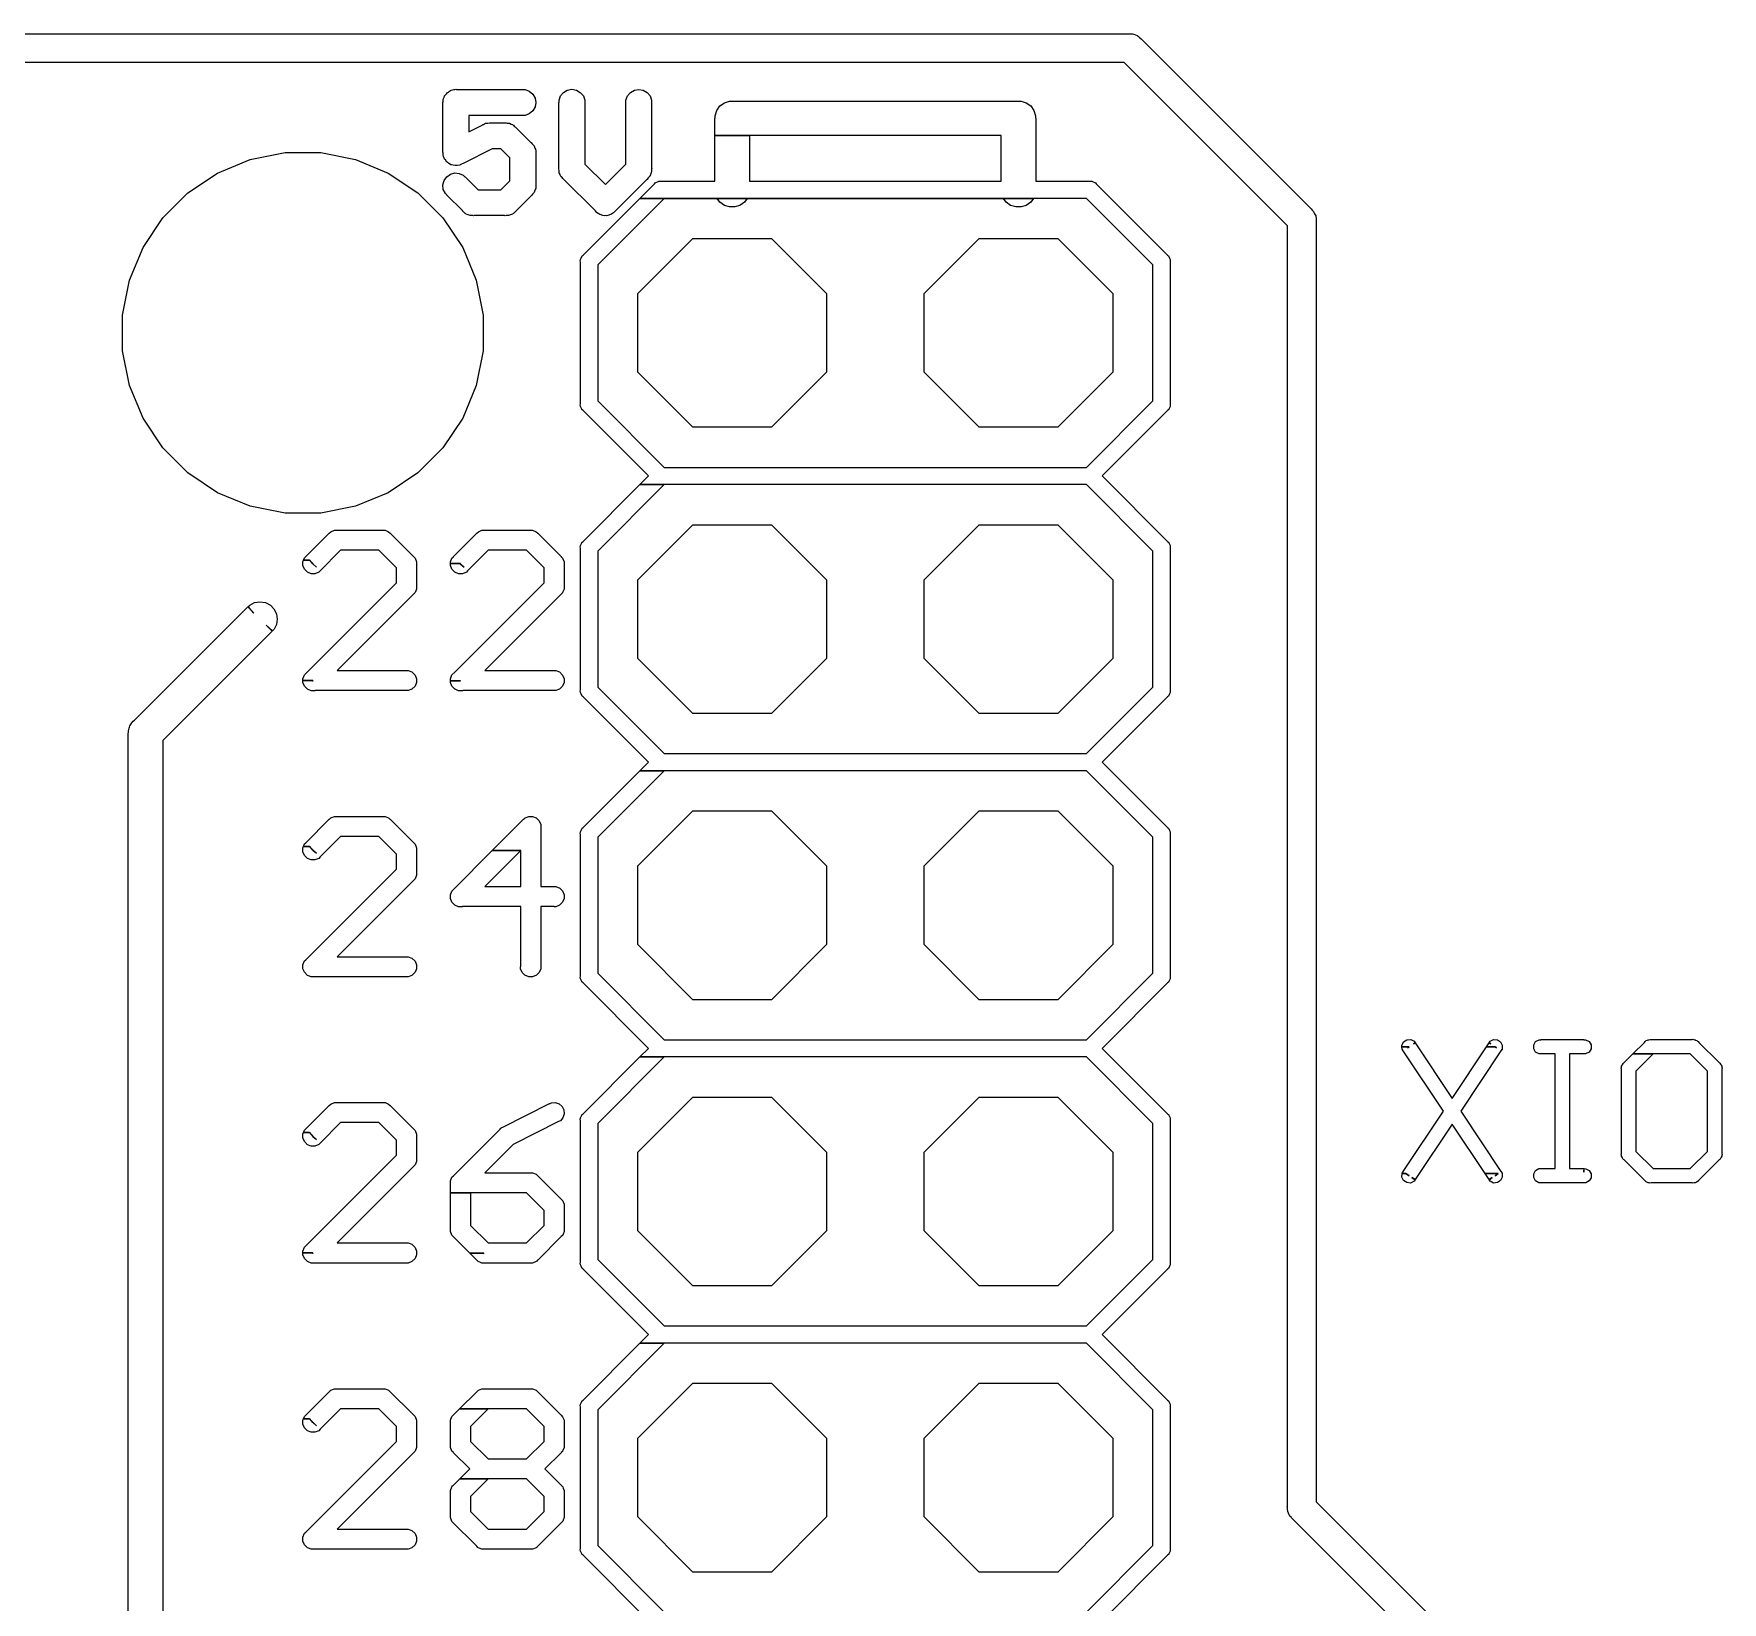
# Model space of a CAD drawing. Extents: x -6 to 103, y 0 to 58.
# Drawn here: x 87.78 to 102.77, y 39.53 to 53.45 of the extents above; entities that cross this region are included whole.
import ezdxf

# ---------------------------------------------------------------- set-up
doc = ezdxf.new("R2010")
doc.units = 0
doc.layers.add('L2D0', color=1, linetype='CONTINUOUS')

msp = doc.modelspace()

# ---------------------------------------------------------------- linework, layer by layer
at = {"layer": 'L2D0'}
for points in [[(0.999, 53.454), (97.496, 53.454), (97.501, 53.455), (97.51, 53.454), (97.51, 53.455), (97.532, 53.455), (97.543, 53.451), (97.544, 53.45), (97.575, 53.439), (97.58, 53.435), (97.584, 53.433), (97.592, 53.424), (97.61, 53.41), (97.614, 53.403), (99.111, 51.906), (99.118, 51.902), (99.128, 51.888), (99.139, 51.878), (99.143, 51.87), (99.146, 51.866), (99.149, 51.858), (99.159, 51.838), (99.16, 51.83), (99.162, 51.824), (99.162, 51.803), (99.163, 51.792), (99.161, 51.785), (99.161, 40.426), (101.651, 37.936)], [(101.447, 5.12), (101.447, 37.78), (98.953, 40.274), (98.951, 40.275), (98.946, 40.281), (98.944, 40.283), (98.942, 40.286), (98.93, 40.298), (98.927, 40.304), (98.923, 40.309), (98.917, 40.326), (98.91, 40.34), (98.91, 40.345), (98.907, 40.352), (98.907, 40.374), (98.906, 40.385), (98.907, 40.388), (98.907, 51.75), (97.457, 53.2), (0.262, 53.2)], [(97.123, 39.446), (97.714, 40.037), (97.714, 41.243), (97.123, 41.834), (93.161, 41.834), (93.237, 41.91), (92.656, 42.491), (92.648, 42.497), (92.646, 42.501), (92.644, 42.503), (92.639, 42.516), (92.634, 42.528), (92.634, 42.531), (92.632, 42.537), (92.634, 42.554), (92.634, 43.806), (92.632, 43.823), (92.634, 43.829), (92.634, 43.832), (92.639, 43.844), (92.644, 43.857), (92.646, 43.859), (92.648, 43.863), (92.656, 43.869), (93.161, 44.374), (93.377, 44.374), (92.786, 43.783), (92.786, 42.577), (93.377, 41.986), (97.123, 41.986), (97.714, 42.577), (97.714, 43.783), (97.123, 44.374), (93.161, 44.374), (93.237, 44.45), (92.656, 45.031), (92.648, 45.037), (92.646, 45.041), (92.644, 45.043), (92.639, 45.056), (92.634, 45.068), (92.634, 45.071), (92.632, 45.077), (92.634, 45.094), (92.634, 46.346), (92.632, 46.363), (92.634, 46.369), (92.634, 46.372), (92.639, 46.384), (92.644, 46.397), (92.646, 46.399), (92.648, 46.403), (92.656, 46.409), (93.161, 46.914), (93.377, 46.914), (92.786, 46.323), (92.786, 45.117), (93.377, 44.526), (97.123, 44.526), (97.714, 45.117), (97.714, 46.323), (97.123, 46.914), (93.161, 46.914), (93.237, 46.99), (92.656, 47.571), (92.648, 47.577), (92.646, 47.581), (92.644, 47.583), (92.639, 47.596), (92.634, 47.608), (92.634, 47.611), (92.632, 47.617), (92.634, 47.634), (92.634, 48.886), (92.632, 48.903), (92.634, 48.909), (92.634, 48.912), (92.639, 48.924), (92.644, 48.937), (92.646, 48.939), (92.648, 48.943), (92.656, 48.949), (93.161, 49.454), (93.377, 49.454), (92.786, 48.863), (92.786, 47.657), (93.377, 47.066), (97.123, 47.066), (97.714, 47.657), (97.714, 48.863), (97.123, 49.454), (93.161, 49.454), (93.237, 49.53), (92.656, 50.111), (92.648, 50.117), (92.646, 50.121), (92.644, 50.123), (92.639, 50.136), (92.634, 50.148), (92.634, 50.151), (92.632, 50.157), (92.634, 50.174), (92.634, 51.426), (92.632, 51.443), (92.634, 51.449), (92.634, 51.452), (92.639, 51.464), (92.644, 51.477), (92.646, 51.479), (92.648, 51.483), (92.656, 51.489), (93.161, 51.994), (96.653, 51.994), (96.63, 51.96), (96.589, 51.932), (96.543, 51.918), (96.497, 51.918), (96.451, 51.932), (96.41, 51.96), (96.387, 51.994), (94.113, 51.994), (94.09, 51.96), (94.049, 51.932), (94.003, 51.918), (93.957, 51.918), (93.911, 51.932), (93.87, 51.96), (93.847, 51.994), (93.377, 51.994), (92.786, 51.403), (92.786, 50.197), (93.377, 49.606), (97.123, 49.606), (97.714, 50.197), (97.714, 51.403), (97.123, 51.994), (93.161, 51.994), (93.291, 52.124), (93.297, 52.132), (93.301, 52.134), (93.303, 52.136), (93.316, 52.141), (93.328, 52.146), (93.331, 52.146), (93.337, 52.148), (93.354, 52.146), (93.827, 52.146), (93.827, 52.552), (94.133, 52.552), (94.133, 52.146), (96.367, 52.146), (96.367, 52.552), (93.827, 52.552), (93.827, 52.705), (93.828, 52.705), (93.828, 52.728), (93.842, 52.774), (93.87, 52.815), (93.911, 52.843), (93.957, 52.857), (93.98, 52.857), (93.98, 52.858), (96.52, 52.858), (96.52, 52.857), (96.543, 52.857), (96.589, 52.843), (96.63, 52.815), (96.658, 52.774), (96.672, 52.728), (96.672, 52.705), (96.673, 52.705), (96.673, 52.146), (97.146, 52.146), (97.163, 52.148), (97.169, 52.146), (97.172, 52.146), (97.184, 52.141), (97.197, 52.136), (97.199, 52.134), (97.203, 52.132), (97.209, 52.124), (97.844, 51.489), (97.852, 51.483), (97.854, 51.479), (97.856, 51.477), (97.861, 51.464), (97.866, 51.452), (97.866, 51.449), (97.868, 51.443), (97.866, 51.426), (97.866, 50.174), (97.868, 50.157), (97.866, 50.151), (97.866, 50.148), (97.861, 50.136), (97.856, 50.123), (97.854, 50.121), (97.852, 50.117), (97.844, 50.111), (97.263, 49.53), (97.844, 48.949), (97.852, 48.943), (97.854, 48.939), (97.856, 48.937), (97.861, 48.924), (97.866, 48.912), (97.866, 48.909), (97.868, 48.903), (97.866, 48.886), (97.866, 47.634), (97.868, 47.617), (97.866, 47.611), (97.866, 47.608), (97.861, 47.596), (97.856, 47.583), (97.854, 47.581), (97.852, 47.577), (97.844, 47.571), (97.263, 46.99), (97.844, 46.409), (97.852, 46.403), (97.854, 46.399), (97.856, 46.397), (97.861, 46.384), (97.866, 46.372), (97.866, 46.369), (97.868, 46.363), (97.866, 46.346), (97.866, 45.094), (97.868, 45.077), (97.866, 45.071), (97.866, 45.068), (97.861, 45.056), (97.856, 45.043), (97.854, 45.041), (97.852, 45.037), (97.844, 45.031), (97.263, 44.45), (97.844, 43.869), (97.852, 43.863), (97.854, 43.859), (97.856, 43.857), (97.861, 43.844), (97.866, 43.832), (97.866, 43.829), (97.868, 43.823), (97.866, 43.806), (97.866, 42.554), (97.868, 42.537), (97.866, 42.531), (97.866, 42.528), (97.861, 42.516), (97.856, 42.503), (97.854, 42.501), (97.852, 42.497), (97.844, 42.491), (97.263, 41.91), (97.844, 41.329), (97.852, 41.323), (97.854, 41.319), (97.856, 41.317), (97.861, 41.304), (97.866, 41.292), (97.866, 41.289), (97.868, 41.283), (97.866, 41.266), (97.866, 40.014), (97.868, 39.997), (97.866, 39.991), (97.866, 39.988), (97.861, 39.976), (97.856, 39.963), (97.854, 39.961), (97.852, 39.957), (97.844, 39.951), (97.263, 39.37)], [(88.62, 33.528), (88.62, 47.238), (88.619, 47.244), (88.621, 47.256), (88.621, 47.267), (88.625, 47.28), (88.627, 47.292), (88.631, 47.3), (88.635, 47.313), (88.646, 47.329), (88.648, 47.333), (88.65, 47.336), (88.663, 47.354), (88.676, 47.363), (89.681, 48.368), (89.735, 48.314), (89.685, 48.371), (89.7, 48.385), (89.741, 48.406), (89.789, 48.414), (89.837, 48.406), (89.881, 48.383), (89.912, 48.352), (89.935, 48.308), (89.943, 48.26), (89.935, 48.212), (89.914, 48.171), (89.9, 48.156), (89.843, 48.206), (89.897, 48.152), (88.926, 47.181), (88.926, 33.528)], [(93.237, 39.37), (92.656, 39.951), (92.648, 39.957), (92.646, 39.961), (92.644, 39.963), (92.639, 39.976), (92.634, 39.988), (92.634, 39.991), (92.632, 39.997), (92.634, 40.014), (92.634, 41.266), (92.632, 41.283), (92.634, 41.289), (92.634, 41.292), (92.639, 41.304), (92.644, 41.317), (92.646, 41.319), (92.648, 41.323), (92.656, 41.329), (93.161, 41.834), (93.377, 41.834), (92.786, 41.243), (92.786, 40.037), (93.377, 39.446)]]:
    msp.add_lwpolyline(points, dxfattribs=at)
for points in [[(91.685, 51.84), (91.677, 51.841), (91.665, 51.842), (91.657, 51.842), (91.653, 51.843), (91.646, 51.844), (91.636, 51.849), (91.619, 51.854), (91.613, 51.859), (91.611, 51.86), (91.596, 51.875), (91.587, 51.882), (91.585, 51.886), (91.447, 52.023), (91.448, 52.024), (91.434, 52.038), (91.416, 52.073), (91.412, 52.115), (91.424, 52.154), (91.446, 52.186), (91.48, 52.21), (91.518, 52.22), (91.558, 52.216), (91.593, 52.2), (91.608, 52.184), (91.609, 52.185), (91.724, 52.071), (91.926, 52.071), (92.006, 52.151), (92.006, 52.354), (91.926, 52.434), (91.85, 52.434), (91.591, 52.305), (91.582, 52.3), (91.567, 52.291), (91.565, 52.291), (91.562, 52.289), (91.539, 52.287), (91.528, 52.285), (91.522, 52.285), (91.504, 52.289), (91.489, 52.291), (91.487, 52.292), (91.483, 52.293), (91.463, 52.306), (91.453, 52.312), (91.452, 52.314), (91.448, 52.316), (91.434, 52.335), (91.428, 52.343), (91.427, 52.345), (91.423, 52.351), (91.419, 52.367), (91.414, 52.381), (91.414, 52.401), (91.413, 52.401), (91.413, 52.84), (91.412, 52.845), (91.414, 52.855), (91.414, 52.866), (91.419, 52.879), (91.42, 52.885), (91.423, 52.89), (91.428, 52.904), (91.435, 52.913), (91.439, 52.919), (91.447, 52.926), (91.454, 52.934), (91.461, 52.938), (91.47, 52.946), (91.48, 52.95), (91.487, 52.954), (91.497, 52.956), (91.508, 52.96), (91.518, 52.96), (91.528, 52.962), (91.533, 52.961), (92.121, 52.961), (92.121, 52.96), (92.141, 52.96), (92.179, 52.946), (92.21, 52.92), (92.231, 52.884), (92.237, 52.845), (92.231, 52.807), (92.21, 52.771), (92.179, 52.745), (92.141, 52.731), (91.643, 52.731), (91.643, 52.586), (91.762, 52.645), (91.767, 52.649), (91.771, 52.65), (91.774, 52.651), (91.791, 52.661), (91.803, 52.662), (91.805, 52.663), (91.811, 52.663), (91.825, 52.664), (91.832, 52.665), (91.836, 52.664), (91.959, 52.664), (91.962, 52.665), (91.972, 52.664), (91.973, 52.664), (91.983, 52.663), (91.993, 52.663), (91.996, 52.662), (92.004, 52.661), (92.018, 52.654), (92.031, 52.649), (92.036, 52.644), (92.039, 52.643), (92.045, 52.636), (92.054, 52.63), (92.193, 52.491), (92.195, 52.49), (92.202, 52.482), (92.202, 52.481), (92.208, 52.474), (92.217, 52.466), (92.218, 52.463), (92.222, 52.459), (92.229, 52.439), (92.233, 52.431), (92.233, 52.428), (92.236, 52.421), (92.236, 52.401), (92.237, 52.392), (92.236, 52.388), (92.236, 52.117), (92.237, 52.113), (92.236, 52.104), (92.236, 52.084), (92.233, 52.077), (92.233, 52.074), (92.229, 52.066), (92.222, 52.046), (92.218, 52.042), (92.217, 52.039), (92.209, 52.031), (92.202, 52.023), (92.196, 52.016), (92.193, 52.014), (92.063, 51.884), (92.061, 51.881), (92.054, 51.875), (92.045, 51.867), (92.038, 51.86), (92.036, 51.859), (92.03, 51.854), (92.013, 51.849), (92.003, 51.844), (91.996, 51.843), (91.992, 51.842), (91.983, 51.842), (91.973, 51.841), (91.964, 51.84), (91.96, 51.841), (91.689, 51.841)], [(92.845, 51.84), (92.832, 51.843), (92.824, 51.844), (92.818, 51.847), (92.804, 51.85), (92.795, 51.857), (92.79, 51.859), (92.777, 51.87), (92.775, 51.872), (92.772, 51.874), (92.766, 51.882), (92.483, 52.164), (92.476, 52.171), (92.47, 52.179), (92.463, 52.186), (92.462, 52.189), (92.457, 52.194), (92.452, 52.207), (92.445, 52.221), (92.444, 52.229), (92.443, 52.232), (92.443, 52.242), (92.442, 52.252), (92.441, 52.263), (92.442, 52.266), (92.442, 52.846), (92.443, 52.846), (92.443, 52.866), (92.457, 52.904), (92.483, 52.934), (92.516, 52.954), (92.557, 52.962), (92.597, 52.954), (92.631, 52.935), (92.659, 52.903), (92.671, 52.865), (92.671, 52.846), (92.672, 52.846), (92.672, 52.299), (92.854, 52.118), (93.035, 52.299), (93.035, 52.846), (93.036, 52.846), (93.036, 52.867), (93.05, 52.903), (93.076, 52.934), (93.112, 52.955), (93.15, 52.961), (93.189, 52.955), (93.225, 52.934), (93.251, 52.903), (93.265, 52.867), (93.265, 52.265), (93.266, 52.261), (93.265, 52.252), (93.265, 52.232), (93.262, 52.225), (93.262, 52.222), (93.258, 52.214), (93.251, 52.194), (93.247, 52.19), (93.246, 52.187), (93.231, 52.172), (93.231, 52.171), (93.224, 52.163), (93.222, 52.162), (92.94, 51.88), (92.936, 51.874), (92.926, 51.867), (92.919, 51.86), (92.911, 51.856), (92.902, 51.85), (92.891, 51.847), (92.884, 51.844), (92.876, 51.843), (92.864, 51.84), (92.854, 51.841)], [(90.012, 49.2), (89.703, 49.261), (89.412, 49.382), (89.15, 49.557), (88.927, 49.78), (88.752, 50.042), (88.631, 50.333), (88.57, 50.642), (88.57, 50.958), (88.631, 51.267), (88.752, 51.558), (88.927, 51.82), (89.15, 52.043), (89.412, 52.218), (89.703, 52.339), (90.012, 52.4), (90.328, 52.4), (90.637, 52.339), (90.928, 52.218), (91.19, 52.043), (91.413, 51.82), (91.588, 51.558), (91.709, 51.267), (91.77, 50.958), (91.77, 50.642), (91.709, 50.333), (91.588, 50.042), (91.413, 49.78), (91.19, 49.557), (90.928, 49.382), (90.637, 49.261), (90.328, 49.2)], [(93.631, 49.962), (93.142, 50.451), (93.142, 51.149), (93.631, 51.638), (94.329, 51.638), (94.818, 51.149), (94.818, 50.451), (94.329, 49.962)], [(96.171, 49.962), (95.682, 50.451), (95.682, 51.149), (96.171, 51.638), (96.869, 51.638), (97.358, 51.149), (97.358, 50.451), (96.869, 49.962)], [(90.243, 47.623), (90.21, 47.638), (90.183, 47.665), (90.169, 47.697), (90.169, 47.715), (90.257, 47.715), (90.254, 47.714), (90.256, 47.712), (90.257, 47.713), (90.258, 47.713), (90.258, 47.712), (90.257, 47.711), (90.259, 47.709), (90.259, 47.713), (90.257, 47.713), (90.258, 47.714), (90.257, 47.715), (90.169, 47.715), (90.169, 47.731), (90.184, 47.766), (90.196, 47.776), (90.196, 47.777), (91, 48.581), (91, 48.715), (90.845, 48.871), (90.504, 48.871), (90.322, 48.689), (90.31, 48.676), (90.275, 48.663), (90.243, 48.663), (90.211, 48.675), (90.183, 48.703), (90.169, 48.735), (90.169, 48.769), (90.175, 48.783), (90.228, 48.783), (90.256, 48.75), (90.258, 48.752), (90.258, 48.75), (90.257, 48.749), (90.29, 48.721), (90.259, 48.751), (90.258, 48.751), (90.259, 48.752), (90.258, 48.752), (90.257, 48.753), (90.228, 48.783), (90.175, 48.783), (90.184, 48.804), (90.196, 48.815), (90.404, 49.023), (90.404, 49.022), (90.417, 49.035), (90.45, 49.049), (90.899, 49.049), (90.931, 49.035), (90.944, 49.022), (90.945, 49.023), (91.14, 48.828), (91.165, 48.802), (91.179, 48.769), (91.179, 48.735), (91.178, 48.733), (91.178, 48.563), (91.179, 48.561), (91.179, 48.527), (91.165, 48.495), (91.151, 48.481), (91.152, 48.481), (90.474, 47.803), (91.105, 47.803), (91.137, 47.791), (91.165, 47.763), (91.179, 47.731), (91.179, 47.697), (91.165, 47.665), (91.137, 47.637), (91.105, 47.625), (90.278, 47.625), (90.276, 47.624), (90.25, 47.624)], [(91.552, 47.624), (91.527, 47.635), (91.52, 47.638), (91.517, 47.639), (91.493, 47.664), (91.479, 47.697), (91.479, 47.713), (91.567, 47.713), (91.566, 47.712), (91.569, 47.709), (91.569, 47.713), (91.479, 47.713), (91.479, 47.731), (91.493, 47.764), (91.518, 47.79), (91.52, 47.791), (92.31, 48.581), (92.31, 48.715), (92.155, 48.871), (91.813, 48.871), (91.634, 48.692), (91.632, 48.689), (91.621, 48.677), (91.585, 48.662), (91.552, 48.662), (91.517, 48.677), (91.493, 48.702), (91.479, 48.735), (91.479, 48.752), (91.568, 48.752), (91.566, 48.75), (91.6, 48.721), (91.569, 48.751), (91.568, 48.752), (91.479, 48.752), (91.479, 48.769), (91.493, 48.801), (91.506, 48.814), (91.506, 48.815), (91.713, 49.023), (91.714, 49.022), (91.727, 49.035), (91.759, 49.049), (92.208, 49.049), (92.241, 49.035), (92.254, 49.022), (92.255, 49.023), (92.462, 48.815), (92.461, 48.814), (92.462, 48.814), (92.475, 48.801), (92.489, 48.769), (92.489, 48.735), (92.488, 48.733), (92.488, 48.563), (92.489, 48.561), (92.489, 48.527), (92.478, 48.502), (92.475, 48.495), (92.474, 48.493), (92.462, 48.482), (92.462, 48.481), (91.784, 47.803), (92.415, 47.803), (92.447, 47.791), (92.475, 47.763), (92.489, 47.731), (92.489, 47.697), (92.475, 47.665), (92.447, 47.637), (92.415, 47.625), (91.588, 47.625), (91.586, 47.624)], [(93.631, 47.422), (93.142, 47.911), (93.142, 48.609), (93.631, 49.098), (94.329, 49.098), (94.818, 48.609), (94.818, 47.911), (94.329, 47.422)], [(96.171, 47.422), (95.682, 47.911), (95.682, 48.609), (96.171, 49.098), (96.869, 49.098), (97.358, 48.609), (97.358, 47.911), (96.869, 47.422)], [(90.242, 45.084), (90.22, 45.094), (90.211, 45.097), (90.183, 45.125), (90.169, 45.157), (90.169, 45.191), (90.184, 45.226), (90.196, 45.236), (90.196, 45.237), (91, 46.041), (91, 46.175), (90.845, 46.331), (90.504, 46.331), (90.322, 46.149), (90.31, 46.136), (90.275, 46.123), (90.243, 46.123), (90.211, 46.135), (90.183, 46.163), (90.169, 46.195), (90.169, 46.229), (90.175, 46.243), (90.228, 46.243), (90.256, 46.21), (90.258, 46.212), (90.258, 46.21), (90.257, 46.209), (90.29, 46.181), (90.259, 46.211), (90.258, 46.211), (90.259, 46.212), (90.258, 46.212), (90.257, 46.213), (90.228, 46.243), (90.175, 46.243), (90.184, 46.264), (90.196, 46.275), (90.404, 46.483), (90.404, 46.482), (90.417, 46.495), (90.45, 46.509), (90.899, 46.509), (90.931, 46.495), (90.944, 46.482), (90.945, 46.483), (91.14, 46.288), (91.165, 46.262), (91.179, 46.229), (91.179, 46.195), (91.178, 46.193), (91.178, 46.023), (91.179, 46.021), (91.179, 45.987), (91.165, 45.955), (91.151, 45.941), (91.152, 45.941), (90.474, 45.263), (91.105, 45.263), (91.137, 45.251), (91.165, 45.223), (91.179, 45.191), (91.179, 45.157), (91.165, 45.125), (91.137, 45.097), (91.105, 45.085), (90.278, 45.085), (90.276, 45.084)], [(92.175, 45.084), (92.14, 45.099), (92.116, 45.124), (92.102, 45.157), (92.102, 45.174), (92.103, 45.174), (92.103, 45.708), (91.587, 45.708), (91.585, 45.707), (91.552, 45.707), (91.517, 45.722), (91.493, 45.747), (91.479, 45.78), (91.479, 45.814), (91.493, 45.846), (91.506, 45.859), (91.506, 45.86), (91.851, 46.205), (92.103, 46.205), (91.784, 45.886), (92.103, 45.886), (92.103, 46.205), (91.851, 46.205), (92.129, 46.483), (92.129, 46.482), (92.142, 46.495), (92.175, 46.509), (92.208, 46.509), (92.241, 46.495), (92.267, 46.469), (92.281, 46.436), (92.281, 45.886), (92.416, 45.886), (92.449, 45.872), (92.474, 45.848), (92.489, 45.814), (92.489, 45.78), (92.475, 45.748), (92.448, 45.721), (92.416, 45.707), (92.399, 45.707), (92.399, 45.708), (92.281, 45.708), (92.281, 45.157), (92.267, 45.124), (92.243, 45.099), (92.208, 45.084)], [(93.631, 44.882), (93.142, 45.371), (93.142, 46.069), (93.631, 46.558), (94.329, 46.558), (94.818, 46.069), (94.818, 45.371), (94.329, 44.882)], [(96.171, 44.882), (95.682, 45.371), (95.682, 46.069), (96.171, 46.558), (96.869, 46.558), (97.358, 46.069), (97.358, 45.371), (96.869, 44.882)], [(100, 43.254), (99.966, 43.258), (99.937, 43.276), (99.923, 43.307), (99.925, 43.339), (99.959, 43.339), (99.987, 43.318), (99.987, 43.32), (99.959, 43.339), (99.925, 43.339), (99.925, 43.341), (99.934, 43.355), (99.935, 43.356), (100.292, 43.892), (99.935, 44.427), (99.925, 44.442), (99.924, 44.465), (99.987, 44.465), (99.973, 44.455), (99.987, 44.464), (99.987, 44.465), (99.924, 44.465), (99.923, 44.476), (99.937, 44.507), (99.966, 44.526), (100.001, 44.528), (100.031, 44.513), (100.04, 44.5), (100.026, 44.49), (100.04, 44.499), (100.368, 44.006), (100.674, 44.465), (100.75, 44.465), (100.75, 44.464), (100.764, 44.455), (100.75, 44.465), (100.674, 44.465), (100.697, 44.499), (100.711, 44.49), (100.697, 44.5), (100.706, 44.513), (100.736, 44.528), (100.771, 44.526), (100.799, 44.507), (100.814, 44.477), (100.812, 44.442), (100.802, 44.427), (100.445, 43.892), (100.802, 43.356), (100.803, 43.355), (100.812, 43.341), (100.814, 43.306), (100.798, 43.276), (100.771, 43.258), (100.737, 43.254), (100.706, 43.27), (100.697, 43.283), (100.725, 43.304), (100.697, 43.285), (100.661, 43.339), (100.778, 43.339), (100.75, 43.32), (100.75, 43.318), (100.778, 43.339), (100.661, 43.339), (100.368, 43.778), (100.04, 43.285), (100.012, 43.304), (100.04, 43.283), (100.031, 43.27)], [(101.139, 43.256), (101.109, 43.274), (101.093, 43.303), (101.093, 43.336), (101.109, 43.366), (101.139, 43.384), (101.283, 43.384), (101.283, 44.4), (101.14, 44.4), (101.109, 44.416), (101.093, 44.447), (101.093, 44.48), (101.109, 44.511), (101.14, 44.527), (101.157, 44.527), (101.157, 44.528), (101.538, 44.528), (101.538, 44.527), (101.554, 44.527), (101.584, 44.511), (101.602, 44.481), (101.602, 44.446), (101.584, 44.416), (101.554, 44.4), (101.411, 44.4), (101.411, 43.384), (101.538, 43.384), (101.538, 43.352), (101.542, 43.384), (101.556, 43.382), (101.584, 43.367), (101.602, 43.337), (101.602, 43.302), (101.584, 43.273), (101.555, 43.256)], [(102.127, 43.254), (102.118, 43.256), (102.109, 43.256), (102.104, 43.26), (102.093, 43.262), (102.081, 43.274), (102.077, 43.28), (101.896, 43.46), (101.89, 43.463), (101.885, 43.47), (101.88, 43.476), (101.878, 43.483), (101.872, 43.493), (101.872, 43.503), (101.87, 43.51), (101.872, 43.517), (101.872, 44.264), (101.869, 44.273), (101.872, 44.283), (101.872, 44.291), (101.877, 44.3), (101.879, 44.305), (101.884, 44.311), (101.89, 44.32), (101.897, 44.324), (101.973, 44.4), (102.153, 44.4), (102, 44.247), (102, 43.536), (102.153, 43.384), (102.482, 43.384), (102.635, 43.536), (102.635, 44.247), (102.482, 44.4), (101.973, 44.4), (102.076, 44.503), (102.081, 44.511), (102.085, 44.513), (102.092, 44.52), (102.103, 44.523), (102.11, 44.527), (102.116, 44.527), (102.127, 44.53), (102.134, 44.528), (102.499, 44.528), (102.508, 44.531), (102.521, 44.527), (102.525, 44.527), (102.53, 44.524), (102.54, 44.521), (102.546, 44.515), (102.554, 44.511), (102.558, 44.503), (102.738, 44.324), (102.745, 44.32), (102.751, 44.311), (102.756, 44.305), (102.758, 44.3), (102.763, 44.291), (102.763, 44.283), (102.766, 44.273), (102.763, 44.264), (102.763, 43.517), (102.765, 43.51), (102.763, 43.503), (102.763, 43.493), (102.757, 43.483), (102.755, 43.476), (102.749, 43.47), (102.745, 43.463), (102.739, 43.46), (102.558, 43.28), (102.554, 43.274), (102.552, 43.273), (102.551, 43.272), (102.539, 43.262), (102.533, 43.26), (102.526, 43.256), (102.516, 43.256), (102.508, 43.254), (102.5, 43.256), (102.135, 43.256)], [(90.243, 42.543), (90.21, 42.558), (90.183, 42.585), (90.169, 42.617), (90.169, 42.635), (90.257, 42.635), (90.254, 42.634), (90.256, 42.632), (90.257, 42.633), (90.258, 42.633), (90.258, 42.632), (90.257, 42.631), (90.259, 42.629), (90.259, 42.633), (90.257, 42.633), (90.258, 42.634), (90.257, 42.635), (90.169, 42.635), (90.169, 42.651), (90.184, 42.686), (90.196, 42.696), (90.196, 42.697), (91, 43.501), (91, 43.635), (90.845, 43.791), (90.504, 43.791), (90.322, 43.609), (90.31, 43.596), (90.275, 43.583), (90.243, 43.583), (90.211, 43.595), (90.183, 43.623), (90.169, 43.655), (90.169, 43.689), (90.175, 43.703), (90.228, 43.703), (90.256, 43.67), (90.258, 43.672), (90.258, 43.67), (90.257, 43.669), (90.29, 43.641), (90.259, 43.671), (90.258, 43.671), (90.259, 43.672), (90.258, 43.672), (90.257, 43.673), (90.228, 43.703), (90.175, 43.703), (90.184, 43.724), (90.196, 43.735), (90.404, 43.943), (90.404, 43.942), (90.417, 43.955), (90.45, 43.969), (90.899, 43.969), (90.931, 43.955), (90.944, 43.942), (90.945, 43.943), (91.14, 43.748), (91.165, 43.722), (91.179, 43.689), (91.179, 43.655), (91.178, 43.653), (91.178, 43.483), (91.179, 43.481), (91.179, 43.447), (91.165, 43.415), (91.151, 43.401), (91.152, 43.401), (90.474, 42.723), (91.105, 42.723), (91.137, 42.711), (91.165, 42.683), (91.179, 42.651), (91.179, 42.617), (91.165, 42.585), (91.137, 42.557), (91.105, 42.545), (90.278, 42.545), (90.276, 42.544), (90.25, 42.544)], [(91.76, 42.543), (91.759, 42.544), (91.74, 42.552), (91.725, 42.559), (91.724, 42.559), (91.715, 42.57), (91.713, 42.571), (91.711, 42.574), (91.652, 42.633), (91.775, 42.633), (91.772, 42.63), (91.772, 42.626), (91.776, 42.629), (91.776, 42.633), (91.652, 42.633), (91.493, 42.792), (91.479, 42.825), (91.479, 42.858), (91.48, 42.86), (91.48, 43.168), (91.658, 43.168), (91.658, 42.879), (91.813, 42.723), (92.155, 42.723), (92.31, 42.879), (92.31, 43.012), (92.155, 43.168), (91.48, 43.168), (91.48, 43.238), (91.479, 43.24), (91.479, 43.274), (91.493, 43.306), (91.506, 43.319), (91.506, 43.32), (91.92, 43.734), (91.927, 43.743), (91.933, 43.746), (91.936, 43.749), (91.944, 43.752), (92.359, 43.96), (92.359, 43.959), (92.375, 43.967), (92.41, 43.969), (92.445, 43.959), (92.471, 43.934), (92.487, 43.903), (92.489, 43.868), (92.477, 43.834), (92.455, 43.808), (92.439, 43.8), (92.036, 43.598), (91.784, 43.346), (92.208, 43.346), (92.241, 43.332), (92.254, 43.319), (92.255, 43.32), (92.462, 43.112), (92.461, 43.111), (92.464, 43.109), (92.465, 43.11), (92.476, 43.097), (92.479, 43.088), (92.489, 43.066), (92.489, 43.049), (92.488, 43.049), (92.488, 42.842), (92.489, 42.842), (92.489, 42.825), (92.479, 42.802), (92.476, 42.793), (92.475, 42.792), (92.474, 42.79), (92.462, 42.779), (92.257, 42.574), (92.255, 42.571), (92.253, 42.57), (92.244, 42.559), (92.242, 42.558), (92.239, 42.557), (92.208, 42.544), (92.175, 42.544), (92.173, 42.545), (91.795, 42.545), (91.793, 42.544), (91.767, 42.544)], [(93.631, 42.342), (93.142, 42.831), (93.142, 43.529), (93.631, 44.018), (94.329, 44.018), (94.818, 43.529), (94.818, 42.831), (94.329, 42.342)], [(96.171, 42.342), (95.682, 42.831), (95.682, 43.529), (96.171, 44.018), (96.869, 44.018), (97.358, 43.529), (97.358, 42.831), (96.869, 42.342)], [(90.242, 40.004), (90.22, 40.014), (90.211, 40.017), (90.183, 40.045), (90.169, 40.077), (90.169, 40.111), (90.184, 40.146), (90.196, 40.156), (90.196, 40.157), (91, 40.961), (91, 41.095), (90.845, 41.251), (90.504, 41.251), (90.322, 41.069), (90.31, 41.056), (90.275, 41.043), (90.243, 41.043), (90.211, 41.055), (90.183, 41.083), (90.169, 41.115), (90.169, 41.149), (90.175, 41.163), (90.228, 41.163), (90.256, 41.13), (90.258, 41.132), (90.258, 41.13), (90.257, 41.129), (90.29, 41.101), (90.259, 41.131), (90.258, 41.131), (90.259, 41.132), (90.258, 41.132), (90.257, 41.133), (90.228, 41.163), (90.175, 41.163), (90.184, 41.184), (90.196, 41.195), (90.404, 41.403), (90.404, 41.402), (90.417, 41.415), (90.45, 41.429), (90.899, 41.429), (90.931, 41.415), (90.944, 41.402), (90.945, 41.403), (91.14, 41.208), (91.165, 41.182), (91.179, 41.149), (91.179, 41.115), (91.178, 41.113), (91.178, 40.943), (91.179, 40.941), (91.179, 40.907), (91.165, 40.875), (91.151, 40.861), (91.152, 40.861), (90.474, 40.183), (91.105, 40.183), (91.137, 40.171), (91.165, 40.143), (91.179, 40.111), (91.179, 40.077), (91.165, 40.045), (91.137, 40.017), (91.105, 40.005), (90.278, 40.005), (90.276, 40.004)], [(91.759, 40.004), (91.735, 40.014), (91.725, 40.018), (91.723, 40.02), (91.713, 40.031), (91.711, 40.034), (91.493, 40.252), (91.479, 40.285), (91.479, 40.318), (91.48, 40.32), (91.48, 40.49), (91.479, 40.492), (91.479, 40.526), (91.493, 40.559), (91.499, 40.566), (91.503, 40.57), (91.506, 40.572), (91.517, 40.584), (91.519, 40.585), (91.562, 40.628), (91.813, 40.628), (91.658, 40.472), (91.658, 40.339), (91.813, 40.183), (92.155, 40.183), (92.31, 40.339), (92.31, 40.472), (92.155, 40.628), (91.562, 40.628), (91.65, 40.717), (91.506, 40.861), (91.506, 40.862), (91.493, 40.875), (91.479, 40.907), (91.479, 40.941), (91.48, 40.943), (91.48, 41.113), (91.479, 41.115), (91.479, 41.149), (91.493, 41.182), (91.518, 41.208), (91.561, 41.251), (91.813, 41.251), (91.658, 41.095), (91.658, 40.961), (91.813, 40.806), (92.155, 40.806), (92.31, 40.961), (92.31, 41.095), (92.155, 41.251), (91.561, 41.251), (91.713, 41.403), (91.714, 41.402), (91.727, 41.415), (91.759, 41.429), (92.208, 41.429), (92.241, 41.415), (92.254, 41.402), (92.255, 41.403), (92.462, 41.195), (92.461, 41.194), (92.462, 41.194), (92.475, 41.181), (92.489, 41.149), (92.489, 41.115), (92.488, 41.113), (92.488, 40.943), (92.489, 40.941), (92.489, 40.907), (92.478, 40.882), (92.475, 40.875), (92.474, 40.873), (92.462, 40.862), (92.462, 40.861), (92.318, 40.717), (92.462, 40.572), (92.461, 40.571), (92.464, 40.569), (92.465, 40.57), (92.476, 40.557), (92.479, 40.548), (92.489, 40.526), (92.489, 40.509), (92.488, 40.509), (92.488, 40.302), (92.489, 40.302), (92.489, 40.285), (92.479, 40.262), (92.476, 40.253), (92.475, 40.252), (92.474, 40.25), (92.462, 40.239), (92.257, 40.034), (92.255, 40.031), (92.253, 40.03), (92.244, 40.019), (92.242, 40.018), (92.239, 40.017), (92.208, 40.004), (92.175, 40.004), (92.173, 40.005), (91.795, 40.005), (91.793, 40.004)], [(93.631, 39.802), (93.142, 40.291), (93.142, 40.989), (93.631, 41.478), (94.329, 41.478), (94.818, 40.989), (94.818, 40.291), (94.329, 39.802)], [(96.171, 39.802), (95.682, 40.291), (95.682, 40.989), (96.171, 41.478), (96.869, 41.478), (97.358, 40.989), (97.358, 40.291), (96.869, 39.802)]]:
    msp.add_lwpolyline(points, close=True, dxfattribs=at)

doc.saveas('drawing.dxf')
